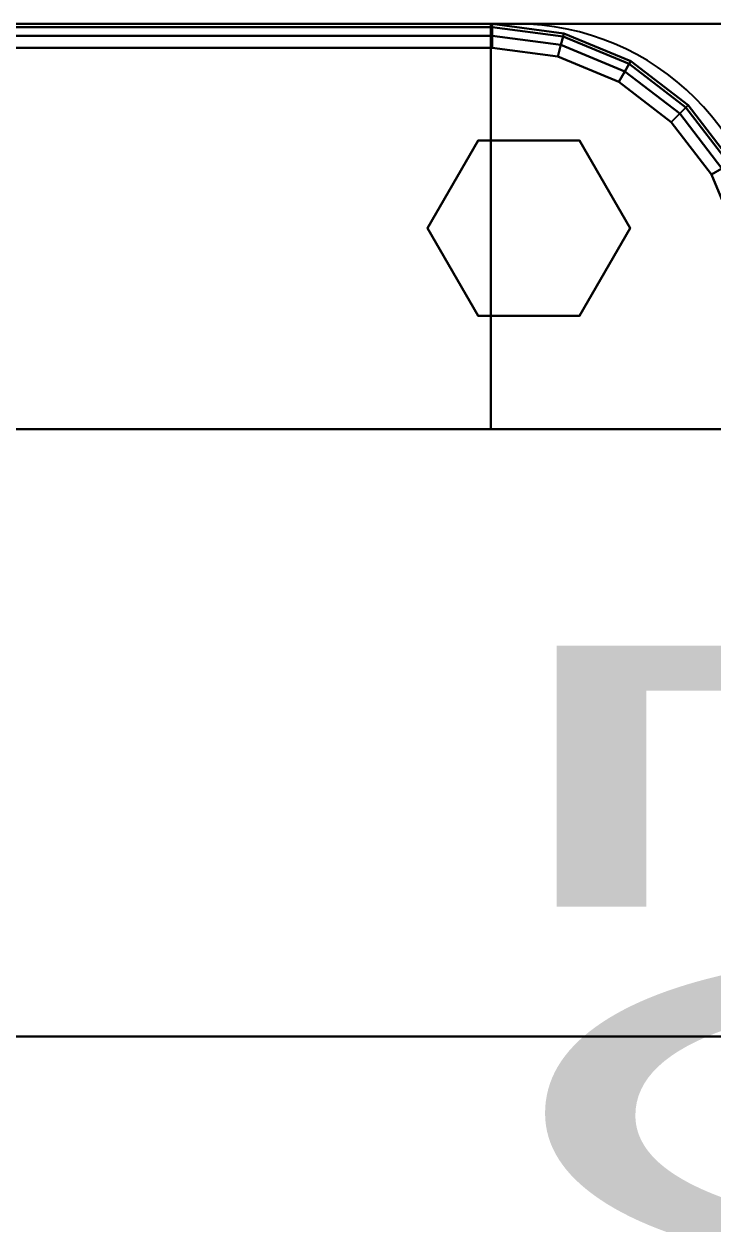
# Model space of a CAD drawing. Extents: x -170 to 1783, y -20 to 1205.
# Drawn here: x 1177.9 to 1181.3, y 347.81 to 353.73 of the extents above; entities that cross this region are included whole.
import ezdxf
from ezdxf.enums import TextEntityAlignment as Align

# ---------------------------------------------------------------- set-up
doc = ezdxf.new("R2010")
doc.units = 0
doc.header["$LTSCALE"] = 96
doc.header["$MEASUREMENT"] = 0
for name, color, linetype in [('A-FURN-3-WKSF-TOP', 7, 'Continuous'), ('A-FURN-3-WKSF-TRIM', 7, 'Continuous'), ('A-FURN-P-WKSF', 7, 'Continuous'), ('AFUTL-3-BTPT', 7, 'Continuous'), ('AFUTL-3-GDPL', 7, 'Continuous'), ('AFUTL-3-LGPT', 7, 'Continuous'), ('AFUWS-P', 7, 'Continuous'), ('MAIN_PANEL_COMP', 7, 'Continuous'), ('MAIN_WKSURF', 7, 'Continuous'), ('MAIN_WRKSFC-SUPP', 7, 'Continuous'), ('SM', 7, 'Continuous')]:
    doc.layers.add(name, color=color, linetype=linetype)

# ---------------------------------------------------------------- blocks, each defined once
blk = doc.blocks.new('EC-WYC-64-2424-T')
at = {"layer": 'A-FURN-3-WKSF-TOP', "color": 60, "linetype": 'Continuous'}
for points, invisible_edges in [([(0.118, -28.1146, 29), (23.882, -34.22, 29), (23.882, -70.632, 29), (0.118, -70.632, 29)], 5), ([(0.118, -28.1146, 27.75), (0.118, -70.632, 27.75), (23.882, -70.632, 27.75), (23.882, -34.22, 27.75)], 10), ([(23.882, -70.632, 29), (23.8394, -70.9555, 29), (0.1606, -70.9555, 29), (0.118, -70.632, 29)], 10), ([(23.882, -70.632, 27.75), (0.118, -70.632, 27.75), (0.1606, -70.9555, 27.75), (23.8394, -70.9555, 27.75)], 5), ([(0.2855, -71.257, 29), (0.1606, -70.9555, 29), (23.8394, -70.9555, 29), (23.7145, -71.257, 29)], 10), ([(0.2855, -71.257, 27.75), (23.7145, -71.257, 27.75), (23.8394, -70.9555, 27.75), (0.1606, -70.9555, 27.75)], 5), ([(23.7145, -71.257, 29), (23.5159, -71.5159, 29), (0.4841, -71.5159, 29), (0.2855, -71.257, 29)], 10), ([(23.7145, -71.257, 27.75), (0.2855, -71.257, 27.75), (0.4841, -71.5159, 27.75), (23.5159, -71.5159, 27.75)], 5), ([(0.743, -71.7145, 29), (0.4841, -71.5159, 29), (23.5159, -71.5159, 29), (23.257, -71.7145, 29)], 10), ([(0.743, -71.7145, 27.75), (23.257, -71.7145, 27.75), (23.5159, -71.5159, 27.75), (0.4841, -71.5159, 27.75)], 5), ([(23.257, -71.7145, 29), (22.9555, -71.8394, 29), (1.0445, -71.8394, 29), (0.743, -71.7145, 29)], 10), ([(23.257, -71.7145, 27.75), (0.743, -71.7145, 27.75), (1.0445, -71.8394, 27.75), (22.9555, -71.8394, 27.75)], 5), ([(1.368, -71.882, 29), (1.0445, -71.8394, 29), (22.9555, -71.8394, 29), (22.632, -71.882, 29)], 2), ([(1.368, -71.882, 27.75), (22.632, -71.882, 27.75), (22.9555, -71.8394, 27.75), (1.0445, -71.8394, 27.75)], 4)]:
    blk.add_3dface(points, dxfattribs=dict(at, invisible_edges=invisible_edges))
at = {"layer": 'A-FURN-3-WKSF-TRIM', "color": 40, "linetype": 'Continuous'}
for points in [[(0.2855, -71.257, 29), (0.2344, -71.2865, 28.9842), (0.1036, -70.9708, 28.9842), (0.1606, -70.9555, 29)], [(0.2344, -71.2865, 27.7658), (0.2855, -71.257, 27.75), (0.1606, -70.9555, 27.75), (0.1036, -70.9708, 27.7658)], [(0.4841, -71.5159, 29), (0.4424, -71.5576, 28.9842), (0.2344, -71.2865, 28.9842), (0.2855, -71.257, 29)], [(0.4424, -71.5576, 27.7658), (0.4841, -71.5159, 27.75), (0.2855, -71.257, 27.75), (0.2344, -71.2865, 27.7658)], [(0.4119, -71.5881, 28.941), (0.4007, -71.5993, 28.882), (0.1833, -71.316, 28.882), (0.197, -71.3081, 28.941)], [(0.4007, -71.5993, 27.868), (0.4119, -71.5881, 27.809), (0.197, -71.3081, 27.809), (0.1833, -71.316, 27.868)], [(0.4007, -71.5993, 28.882), (0.4007, -71.5993, 27.868), (0.1833, -71.316, 27.868), (0.1833, -71.316, 28.882)], [(0.4424, -71.5576, 28.9842), (0.4119, -71.5881, 28.941), (0.197, -71.3081, 28.941), (0.2344, -71.2865, 28.9842)], [(0.4119, -71.5881, 27.809), (0.4424, -71.5576, 27.7658), (0.2344, -71.2865, 27.7658), (0.197, -71.3081, 27.809)], [(0.743, -71.7145, 29), (0.7135, -71.7656, 28.9842), (0.4424, -71.5576, 28.9842), (0.4841, -71.5159, 29)], [(0.7135, -71.7656, 27.7658), (0.743, -71.7145, 27.75), (0.4841, -71.5159, 27.75), (0.4424, -71.5576, 27.7658)], [(0.7135, -71.7656, 28.9842), (0.6919, -71.803, 28.941), (0.4119, -71.5881, 28.941), (0.4424, -71.5576, 28.9842)], [(0.6919, -71.803, 27.809), (0.7135, -71.7656, 27.7658), (0.4424, -71.5576, 27.7658), (0.4119, -71.5881, 27.809)], [(0.6919, -71.803, 28.941), (0.684, -71.8167, 28.882), (0.4007, -71.5993, 28.882), (0.4119, -71.5881, 28.941)], [(0.684, -71.8167, 27.868), (0.6919, -71.803, 27.809), (0.4119, -71.5881, 27.809), (0.4007, -71.5993, 27.868)], [(0.684, -71.8167, 28.882), (0.684, -71.8167, 27.868), (0.4007, -71.5993, 27.868), (0.4007, -71.5993, 28.882)], [(1.0445, -71.8394, 29), (1.0292, -71.8964, 28.9842), (0.7135, -71.7656, 28.9842), (0.743, -71.7145, 29)], [(1.0292, -71.8964, 27.7658), (1.0445, -71.8394, 27.75), (0.743, -71.7145, 27.75), (0.7135, -71.7656, 27.7658)], [(1.018, -71.9381, 28.941), (1.0139, -71.9534, 28.882), (0.684, -71.8167, 28.882), (0.6919, -71.803, 28.941)], [(1.0139, -71.9534, 27.868), (1.018, -71.9381, 27.809), (0.6919, -71.803, 27.809), (0.684, -71.8167, 27.868)], [(1.0139, -71.9534, 28.882), (1.0139, -71.9534, 27.868), (0.684, -71.8167, 27.868), (0.684, -71.8167, 28.882)], [(1.0292, -71.8964, 28.9842), (1.018, -71.9381, 28.941), (0.6919, -71.803, 28.941), (0.7135, -71.7656, 28.9842)], [(1.018, -71.9381, 27.809), (1.0292, -71.8964, 27.7658), (0.7135, -71.7656, 27.7658), (0.6919, -71.803, 27.809)], [(1.368, -71.882, 29), (1.368, -71.941, 28.9842), (1.0292, -71.8964, 28.9842), (1.0445, -71.8394, 29)], [(1.368, -71.941, 27.7658), (1.368, -71.882, 27.75), (1.0445, -71.8394, 27.75), (1.0292, -71.8964, 27.7658)], [(1.368, -71.941, 28.9842), (1.368, -71.9842, 28.941), (1.018, -71.9381, 28.941), (1.0292, -71.8964, 28.9842)], [(1.368, -71.9842, 27.809), (1.368, -71.941, 27.7658), (1.0292, -71.8964, 27.7658), (1.018, -71.9381, 27.809)], [(22.632, -71.941, 27.7658), (22.632, -71.882, 27.75), (1.368, -71.882, 27.75), (1.368, -71.941, 27.7658)], [(22.632, -71.882, 29), (22.632, -71.941, 28.9842), (1.368, -71.941, 28.9842), (1.368, -71.882, 29)], [(1.368, -71.9842, 28.941), (1.368, -72, 28.882), (1.0139, -71.9534, 28.882), (1.018, -71.9381, 28.941)], [(1.368, -72, 27.868), (1.368, -71.9842, 27.809), (1.018, -71.9381, 27.809), (1.0139, -71.9534, 27.868)], [(1.368, -72, 28.882), (1.368, -72, 27.868), (1.0139, -71.9534, 27.868), (1.0139, -71.9534, 28.882)], [(22.632, -71.9842, 27.809), (22.632, -71.941, 27.7658), (1.368, -71.941, 27.7658), (1.368, -71.9842, 27.809)], [(22.632, -71.941, 28.9842), (22.632, -71.9842, 28.941), (1.368, -71.9842, 28.941), (1.368, -71.941, 28.9842)], [(22.632, -72, 27.868), (22.632, -71.9842, 27.809), (1.368, -71.9842, 27.809), (1.368, -72, 27.868)], [(22.632, -71.9842, 28.941), (22.632, -72, 28.882), (1.368, -72, 28.882), (1.368, -71.9842, 28.941)], [(22.632, -72, 28.882), (22.632, -72, 27.868), (1.368, -72, 27.868), (1.368, -72, 28.882)]]:
    blk.add_3dface(points, dxfattribs=at)
at = {"layer": 'A-FURN-P-WKSF', "color": 7, "linetype": 'Continuous'}
blk.add_line((1.25, -72), (22.75, -72), dxfattribs=at)
blk.add_arc((1.25, -70.75), 1.25, 180, 270, dxfattribs=at)
blk = doc.blocks.new('EC-RSSB-24')
at = {"layer": 'AFUTL-3-BTPT', "color": 30, "linetype": 'Continuous'}
for points in [[(0, 0, 0.5), (0, -24, 0.5), (0, -22.625, 1.5), (0, -1.375, 1.5)], [(2, -24, 0.5), (0, -24, 0.5), (0, 0, 0.5), (2, 0, 0.5)], [(0, -1.375, 26.75), (0, -22.625, 26.75), (0, -24, 27.75), (0, 0, 27.75)], [(2, -1.375, 1.5), (2, -22.625, 1.5), (2, -24, 0.5), (2, 0, 0.5)], [(2, -1.375, 26.75), (2, -22.625, 26.75), (2, -24, 27.5), (2, 0, 27.5)], [(5, -24, 27.75), (5, -24, 27.5), (5, 0, 27.5), (5, 0, 27.75)], [(2, -1.375, 1.5), (0, -1.375, 1.5), (0, -22.625, 1.5), (2, -22.625, 1.5)], [(2, -22.625, 26.75), (0, -22.625, 26.75), (0, -1.375, 26.75), (2, -1.375, 26.75)]]:
    blk.add_3dface(points, dxfattribs=at)
at = {"layer": 'AFUTL-3-GDPL', "color": 47, "linetype": 'Continuous'}
for points in [[(1.0075, -0.6875, 0.5), (0.5745, -0.9375, 0.5), (0.5745, -0.9375), (1.0075, -0.6875)], [(1.4405, -0.9375, 0.5), (1.0075, -0.6875, 0.5), (1.0075, -0.6875), (1.4405, -0.9375)], [(0.5745, -0.9375, 0.5), (0.5745, -1.4375, 0.5), (0.5745, -1.4375), (0.5745, -0.9375)], [(1.4405, -1.4375, 0.5), (1.4405, -0.9375, 0.5), (1.4405, -0.9375), (1.4405, -1.4375)], [(0.5745, -1.4375, 0.5), (1.0075, -1.6875, 0.5), (1.0075, -1.6875), (0.5745, -1.4375)], [(1.0075, -1.6875, 0.5), (1.4405, -1.4375, 0.5), (1.4405, -1.4375), (1.0075, -1.6875)]]:
    blk.add_3dface(points, dxfattribs=at)
at = {"layer": 'AFUTL-3-LGPT', "color": 30, "linetype": 'Continuous'}
for points in [[(0, 0, 27.75), (0, -1.375, 26.75), (0, -1.375, 1.5), (0, 0, 0.5)], [(5, -24, 27.75), (0, -24, 27.75), (0, 0, 27.75), (5, 0, 27.75)], [(2, 0, 0.5), (2, -1.375, 1.5), (2, -1.375, 26.75), (2, 0, 27.5)], [(5, -24, 27.5), (2, -24, 27.5), (2, 0, 27.5), (5, 0, 27.5)], [(2, -1.375, 26.75), (2, -1.375, 1.5), (0, -1.375, 1.5), (0, -1.375, 26.75)]]:
    blk.add_3dface(points, dxfattribs=at)
at = {"layer": 'AFUWS-P', "color": 7, "linetype": 'Continuous'}
for p, q in [((0, -24), (0, 0)), ((0, -1.375), (0, 0)), ((2, 0), (2, -1.375)), ((5, 0), (5, -24)), ((2, -1.375), (0, -1.375)), ((2, -1.375), (2, -22.625))]:
    blk.add_line(p, q, dxfattribs=at)
blk = doc.blocks.new('EC-EC-1')
at = {"layer": 'SM', "color": 60, "linetype": 'Continuous', "width": 0.444444}
blk.add_text('EC-1', height=4, dxfattribs=at).set_placement((5.5789, -4.2632), align=Align.BOTTOM_CENTER)

msp = doc.modelspace()

# ---------------------------------------------------------------- block references
at = {"layer": 'MAIN_PANEL_COMP', "color": 47, "linetype": 'Continuous', "rotation": 270}
msp.add_blockref('EC-EC-1', (1183.59388, 353.73044), dxfattribs=at)
at = {"layer": 'MAIN_WKSURF', "color": 47, "linetype": 'Continuous', "rotation": 180}
msp.add_blockref('EC-WYC-64-2424-T', (1181.58075, 281.73489), dxfattribs=at)
at = {"layer": 'MAIN_WRKSFC-SUPP', "color": 47, "linetype": 'Continuous', "rotation": 270}
msp.add_blockref('EC-RSSB-24', (1181.58075, 353.73489), dxfattribs=at)

doc.saveas('drawing.dxf')
